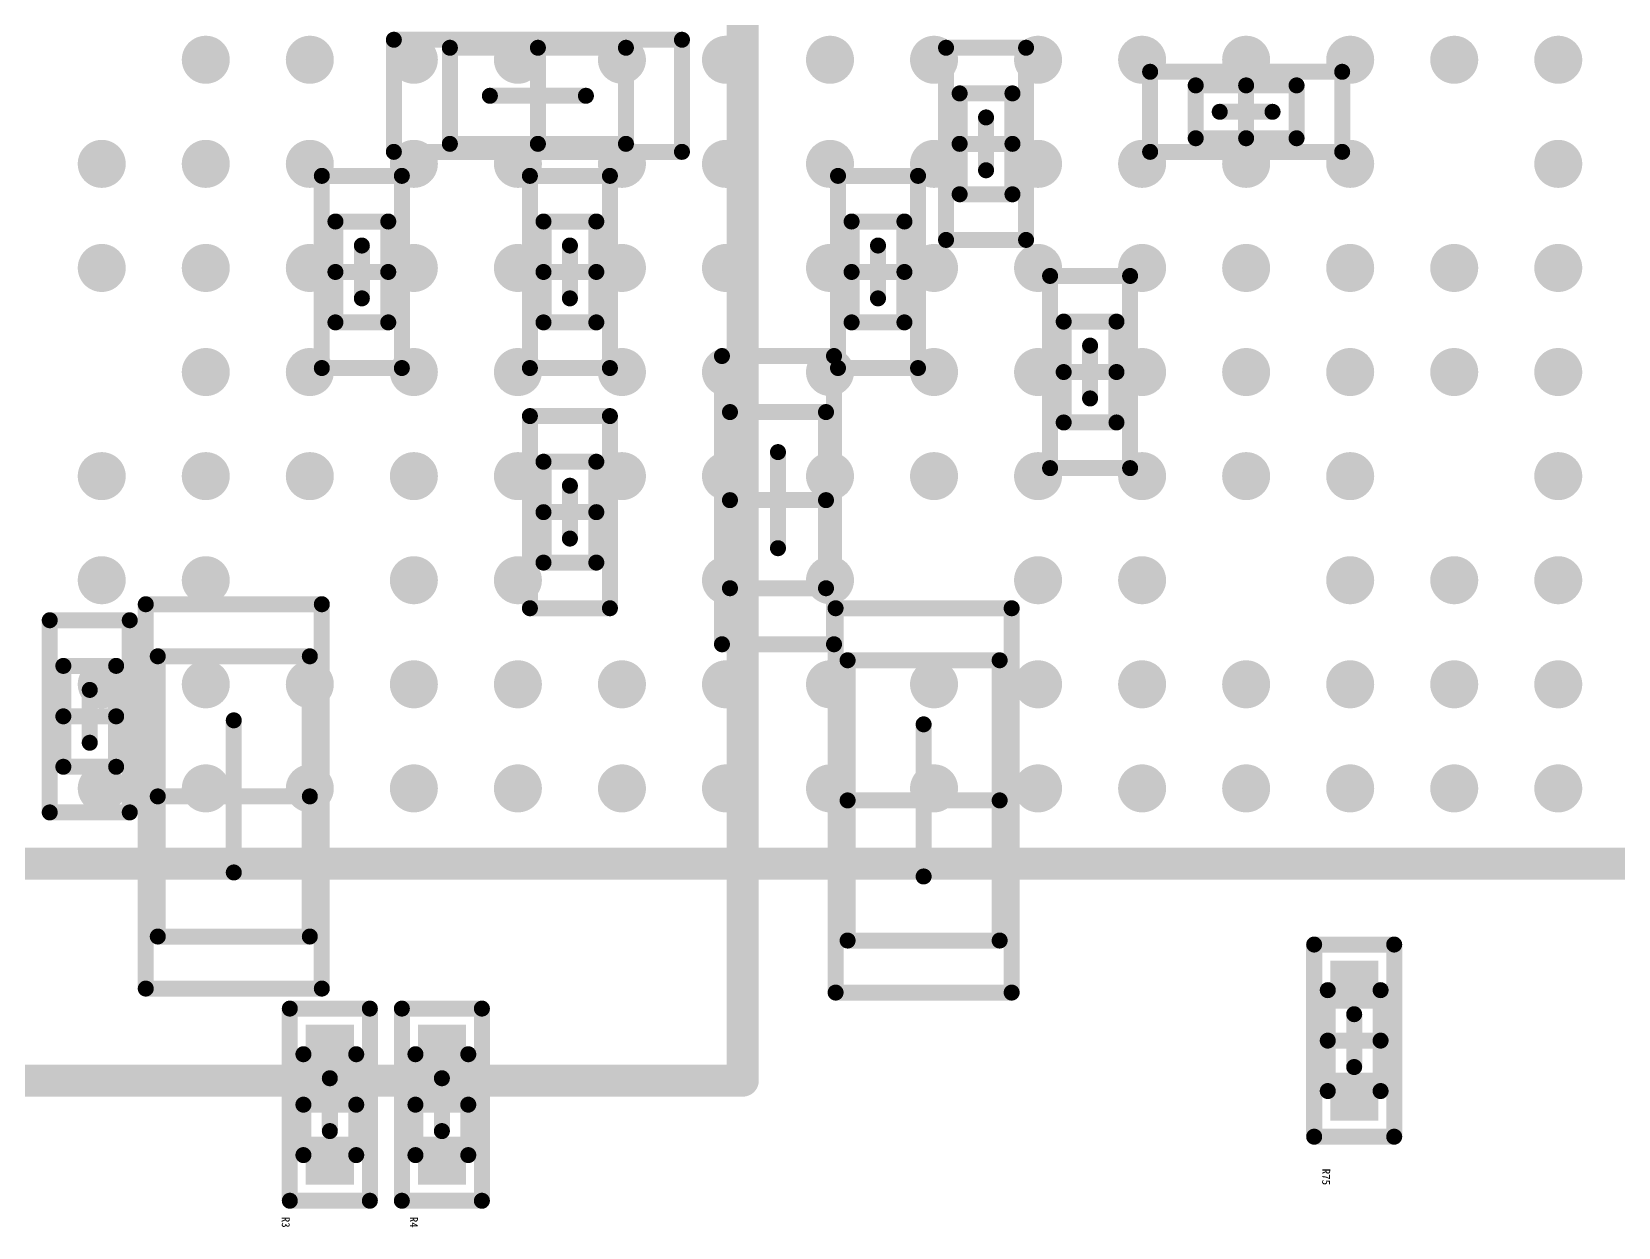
# Model space of a CAD drawing. Header units: millimetres. Extents: x 4 to 123, y 21 to 97.
# Drawn here: x 65.34 to 75.25, y 45.13 to 52.6 of the extents above; entities that cross this region are included whole.
import ezdxf

# ---------------------------------------------------------------- set-up
doc = ezdxf.new("R2010")
doc.units = ezdxf.units.MM
for name, color, linetype in [('Mechanical13', 56, 'Continuous'), ('Mechanical15', 56, 'Continuous'), ('TopLayer', 1, 'Continuous'), ('TopOverlay', 2, 'Continuous'), ('TopPaste', 8, 'Continuous')]:
    doc.layers.add(name, color=color, linetype=linetype)

msp = doc.modelspace()

# ---------------------------------------------------------------- linework, layer by layer
at = {"layer": 'Mechanical13', "const_width": 0.1}
for points in [[(67.95, 52.5), (69.05, 52.5)], [(67.95, 51.9), (67.95, 52.5)], [(69.05, 51.9), (69.05, 52.5)], [(71.135, 51.585), (71.135, 52.215)], [(71.135, 52.215), (71.465, 52.215)], [(71.465, 51.585), (71.465, 52.215)], [(72.61, 52.265), (73.24, 52.265)], [(72.61, 51.935), (72.61, 52.265)], [(73.24, 51.935), (73.24, 52.265)], [(67.95, 51.9), (69.05, 51.9)], [(72.61, 51.935), (73.24, 51.935)], [(71.135, 51.585), (71.465, 51.585)], [(67.235, 50.785), (67.235, 51.415)], [(67.235, 51.415), (67.565, 51.415)], [(67.565, 50.785), (67.565, 51.415)], [(68.535, 50.785), (68.535, 51.415)], [(68.535, 51.415), (68.865, 51.415)], [(68.865, 50.785), (68.865, 51.415)], [(70.46, 50.785), (70.46, 51.415)], [(70.46, 51.415), (70.79, 51.415)], [(70.79, 50.785), (70.79, 51.415)], [(67.235, 50.785), (67.565, 50.785)], [(68.535, 50.785), (68.865, 50.785)], [(70.46, 50.785), (70.79, 50.785)], [(71.785, 50.16), (71.785, 50.79)], [(71.785, 50.79), (72.115, 50.79)], [(72.115, 50.16), (72.115, 50.79)], [(69.7, 49.125), (69.7, 50.225)], [(69.7, 50.225), (70.3, 50.225)], [(70.3, 49.125), (70.3, 50.225)], [(71.785, 50.16), (72.115, 50.16)], [(68.535, 49.285), (68.535, 49.915)], [(68.535, 49.915), (68.865, 49.915)], [(68.865, 49.285), (68.865, 49.915)], [(68.535, 49.285), (68.865, 49.285)], [(69.7, 49.125), (70.3, 49.125)], [(65.535, 48.64), (65.865, 48.64)], [(65.535, 48.01), (65.535, 48.64)], [(65.865, 48.01), (65.865, 48.64)], [(66.125, 46.95), (66.125, 48.7)], [(66.125, 48.7), (67.075, 48.7)], [(67.075, 46.95), (67.075, 48.7)], [(70.435, 46.925), (70.435, 48.675)], [(70.435, 48.675), (71.385, 48.675)], [(71.385, 46.925), (71.385, 48.675)], [(65.535, 48.01), (65.865, 48.01)], [(66.125, 46.95), (67.075, 46.95)], [(70.435, 46.925), (71.385, 46.925)], [(73.435, 46.615), (73.765, 46.615)], [(73.435, 45.985), (73.435, 46.615)], [(73.765, 45.985), (73.765, 46.615)], [(67.035, 46.215), (67.365, 46.215)], [(67.035, 45.585), (67.035, 46.215)], [(67.365, 45.585), (67.365, 46.215)], [(67.735, 46.215), (68.065, 46.215)], [(67.735, 45.585), (67.735, 46.215)], [(68.065, 45.585), (68.065, 46.215)], [(73.435, 45.985), (73.765, 45.985)], [(67.035, 45.585), (67.365, 45.585)], [(67.735, 45.585), (68.065, 45.585)]]:
    msp.add_lwpolyline(points, dxfattribs=at)
at = {"layer": 'Mechanical13', "const_width": 0.05}
for points in [[(67.925, 52.5, 1), (67.975, 52.5, 1)], [(67.925, 52.5, 1), (67.975, 52.5, 1)], [(69.025, 52.5, 1), (69.075, 52.5, 1)], [(69.025, 52.5, 1), (69.075, 52.5, 1)], [(71.11, 52.215, 1), (71.16, 52.215, 1)], [(71.11, 52.215, 1), (71.16, 52.215, 1)], [(71.44, 52.215, 1), (71.49, 52.215, 1)], [(71.44, 52.215, 1), (71.49, 52.215, 1)], [(72.585, 52.265, 1), (72.635, 52.265, 1)], [(72.585, 52.265, 1), (72.635, 52.265, 1)], [(73.215, 52.265, 1), (73.265, 52.265, 1)], [(73.215, 52.265, 1), (73.265, 52.265, 1)], [(67.925, 51.9, 1), (67.975, 51.9, 1)], [(67.925, 51.9, 1), (67.975, 51.9, 1)], [(69.025, 51.9, 1), (69.075, 51.9, 1)], [(69.025, 51.9, 1), (69.075, 51.9, 1)], [(72.585, 51.935, 1), (72.635, 51.935, 1)], [(72.585, 51.935, 1), (72.635, 51.935, 1)], [(73.215, 51.935, 1), (73.265, 51.935, 1)], [(73.215, 51.935, 1), (73.265, 51.935, 1)], [(71.11, 51.585, 1), (71.16, 51.585, 1)], [(71.11, 51.585, 1), (71.16, 51.585, 1)], [(71.44, 51.585, 1), (71.49, 51.585, 1)], [(71.44, 51.585, 1), (71.49, 51.585, 1)], [(67.21, 51.415, 1), (67.26, 51.415, 1)], [(67.21, 51.415, 1), (67.26, 51.415, 1)], [(67.54, 51.415, 1), (67.59, 51.415, 1)], [(67.54, 51.415, 1), (67.59, 51.415, 1)], [(68.51, 51.415, 1), (68.56, 51.415, 1)], [(68.51, 51.415, 1), (68.56, 51.415, 1)], [(68.84, 51.415, 1), (68.89, 51.415, 1)], [(68.84, 51.415, 1), (68.89, 51.415, 1)], [(70.435, 51.415, 1), (70.485, 51.415, 1)], [(70.435, 51.415, 1), (70.485, 51.415, 1)], [(70.765, 51.415, 1), (70.815, 51.415, 1)], [(70.765, 51.415, 1), (70.815, 51.415, 1)], [(67.21, 50.785, 1), (67.26, 50.785, 1)], [(67.21, 50.785, 1), (67.26, 50.785, 1)], [(67.54, 50.785, 1), (67.59, 50.785, 1)], [(67.54, 50.785, 1), (67.59, 50.785, 1)], [(68.51, 50.785, 1), (68.56, 50.785, 1)], [(68.51, 50.785, 1), (68.56, 50.785, 1)], [(68.84, 50.785, 1), (68.89, 50.785, 1)], [(68.84, 50.785, 1), (68.89, 50.785, 1)], [(70.435, 50.785, 1), (70.485, 50.785, 1)], [(70.435, 50.785, 1), (70.485, 50.785, 1)], [(70.765, 50.785, 1), (70.815, 50.785, 1)], [(70.765, 50.785, 1), (70.815, 50.785, 1)], [(71.76, 50.79, 1), (71.81, 50.79, 1)], [(71.76, 50.79, 1), (71.81, 50.79, 1)], [(72.09, 50.79, 1), (72.14, 50.79, 1)], [(72.09, 50.79, 1), (72.14, 50.79, 1)], [(69.675, 50.225, 1), (69.725, 50.225, 1)], [(69.675, 50.225, 1), (69.725, 50.225, 1)], [(70.275, 50.225, 1), (70.325, 50.225, 1)], [(70.275, 50.225, 1), (70.325, 50.225, 1)], [(71.76, 50.16, 1), (71.81, 50.16, 1)], [(71.76, 50.16, 1), (71.81, 50.16, 1)], [(72.09, 50.16, 1), (72.14, 50.16, 1)], [(72.09, 50.16, 1), (72.14, 50.16, 1)], [(68.51, 49.915, 1), (68.56, 49.915, 1)], [(68.51, 49.915, 1), (68.56, 49.915, 1)], [(68.84, 49.915, 1), (68.89, 49.915, 1)], [(68.84, 49.915, 1), (68.89, 49.915, 1)], [(68.51, 49.285, 1), (68.56, 49.285, 1)], [(68.51, 49.285, 1), (68.56, 49.285, 1)], [(68.84, 49.285, 1), (68.89, 49.285, 1)], [(68.84, 49.285, 1), (68.89, 49.285, 1)], [(69.675, 49.125, 1), (69.725, 49.125, 1)], [(69.675, 49.125, 1), (69.725, 49.125, 1)], [(70.275, 49.125, 1), (70.325, 49.125, 1)], [(70.275, 49.125, 1), (70.325, 49.125, 1)], [(65.51, 48.64, 1), (65.56, 48.64, 1)], [(65.51, 48.64, 1), (65.56, 48.64, 1)], [(65.84, 48.64, 1), (65.89, 48.64, 1)], [(65.84, 48.64, 1), (65.89, 48.64, 1)], [(66.1, 48.7, 1), (66.15, 48.7, 1)], [(66.1, 48.7, 1), (66.15, 48.7, 1)], [(67.05, 48.7, 1), (67.1, 48.7, 1)], [(67.05, 48.7, 1), (67.1, 48.7, 1)], [(70.41, 48.675, 1), (70.46, 48.675, 1)], [(70.41, 48.675, 1), (70.46, 48.675, 1)], [(71.36, 48.675, 1), (71.41, 48.675, 1)], [(71.36, 48.675, 1), (71.41, 48.675, 1)], [(65.51, 48.01, 1), (65.56, 48.01, 1)], [(65.51, 48.01, 1), (65.56, 48.01, 1)], [(65.84, 48.01, 1), (65.89, 48.01, 1)], [(65.84, 48.01, 1), (65.89, 48.01, 1)], [(66.1, 46.95, 1), (66.15, 46.95, 1)], [(66.1, 46.95, 1), (66.15, 46.95, 1)], [(67.05, 46.95, 1), (67.1, 46.95, 1)], [(67.05, 46.95, 1), (67.1, 46.95, 1)], [(70.41, 46.925, 1), (70.46, 46.925, 1)], [(70.41, 46.925, 1), (70.46, 46.925, 1)], [(71.36, 46.925, 1), (71.41, 46.925, 1)], [(71.36, 46.925, 1), (71.41, 46.925, 1)], [(73.41, 46.615, 1), (73.46, 46.615, 1)], [(73.41, 46.615, 1), (73.46, 46.615, 1)], [(73.74, 46.615, 1), (73.79, 46.615, 1)], [(73.74, 46.615, 1), (73.79, 46.615, 1)], [(67.01, 46.215, 1), (67.06, 46.215, 1)], [(67.01, 46.215, 1), (67.06, 46.215, 1)], [(67.34, 46.215, 1), (67.39, 46.215, 1)], [(67.34, 46.215, 1), (67.39, 46.215, 1)], [(67.71, 46.215, 1), (67.76, 46.215, 1)], [(67.71, 46.215, 1), (67.76, 46.215, 1)], [(68.04, 46.215, 1), (68.09, 46.215, 1)], [(68.04, 46.215, 1), (68.09, 46.215, 1)], [(73.41, 45.985, 1), (73.46, 45.985, 1)], [(73.41, 45.985, 1), (73.46, 45.985, 1)], [(73.74, 45.985, 1), (73.79, 45.985, 1)], [(73.74, 45.985, 1), (73.79, 45.985, 1)], [(67.01, 45.585, 1), (67.06, 45.585, 1)], [(67.01, 45.585, 1), (67.06, 45.585, 1)], [(67.34, 45.585, 1), (67.39, 45.585, 1)], [(67.34, 45.585, 1), (67.39, 45.585, 1)], [(67.71, 45.585, 1), (67.76, 45.585, 1)], [(67.71, 45.585, 1), (67.76, 45.585, 1)], [(68.04, 45.585, 1), (68.09, 45.585, 1)], [(68.04, 45.585, 1), (68.09, 45.585, 1)]]:
    msp.add_lwpolyline(points, format="xyb", close=True, dxfattribs=at)
at = {"layer": 'Mechanical15'}
for points, const_width in [([(69.78, 46.05), (69.78, 56.15)], 0.2), ([(67.6, 52.55), (69.4, 52.55)], 0.1), ([(67.6, 51.85), (67.6, 52.55)], 0.1), ([(68.5, 51.9), (68.5, 52.5)], 0.1), ([(69.4, 51.85), (69.4, 52.55)], 0.1), ([(71.05, 51.3), (71.05, 52.5)], 0.1), ([(71.05, 52.5), (71.55, 52.5)], 0.1), ([(71.55, 51.3), (71.55, 52.5)], 0.1), ([(72.325, 52.35), (73.525, 52.35)], 0.1), ([(72.325, 51.85), (72.325, 52.35)], 0.1), ([(73.525, 51.85), (73.525, 52.35)], 0.1), ([(68.2, 52.2), (68.8, 52.2)], 0.1), ([(72.925, 51.935), (72.925, 52.265)], 0.1), ([(72.76, 52.1), (73.09, 52.1)], 0.1), ([(71.3, 51.735), (71.3, 52.065)], 0.1), ([(71.135, 51.9), (71.465, 51.9)], 0.1), ([(67.6, 51.85), (69.4, 51.85)], 0.1), ([(72.325, 51.85), (73.525, 51.85)], 0.1), ([(67.15, 50.5), (67.15, 51.7)], 0.1), ([(67.15, 51.7), (67.65, 51.7)], 0.1), ([(67.65, 50.5), (67.65, 51.7)], 0.1), ([(68.45, 50.5), (68.45, 51.7)], 0.1), ([(68.45, 51.7), (68.95, 51.7)], 0.1), ([(68.95, 50.5), (68.95, 51.7)], 0.1), ([(70.375, 50.5), (70.375, 51.7)], 0.1), ([(70.375, 51.7), (70.875, 51.7)], 0.1), ([(70.875, 50.5), (70.875, 51.7)], 0.1), ([(71.05, 51.3), (71.55, 51.3)], 0.1), ([(67.4, 50.935), (67.4, 51.265)], 0.1), ([(68.7, 50.935), (68.7, 51.265)], 0.1), ([(70.625, 50.935), (70.625, 51.265)], 0.1), ([(67.235, 51.1), (67.565, 51.1)], 0.1), ([(68.535, 51.1), (68.865, 51.1)], 0.1), ([(70.46, 51.1), (70.79, 51.1)], 0.1), ([(71.7, 49.875), (71.7, 51.075)], 0.1), ([(71.7, 51.075), (72.2, 51.075)], 0.1), ([(72.2, 49.875), (72.2, 51.075)], 0.1), ([(71.95, 50.31), (71.95, 50.64)], 0.1), ([(69.65, 48.775), (69.65, 50.575)], 0.1), ([(69.65, 50.575), (70.35, 50.575)], 0.1), ([(70.35, 48.775), (70.35, 50.575)], 0.1), ([(67.15, 50.5), (67.65, 50.5)], 0.1), ([(68.45, 50.5), (68.95, 50.5)], 0.1), ([(70.375, 50.5), (70.875, 50.5)], 0.1), ([(71.785, 50.475), (72.115, 50.475)], 0.1), ([(68.45, 49), (68.45, 50.2)], 0.1), ([(68.45, 50.2), (68.95, 50.2)], 0.1), ([(68.95, 49), (68.95, 50.2)], 0.1), ([(70, 49.375), (70, 49.975)], 0.1), ([(71.7, 49.875), (72.2, 49.875)], 0.1), ([(68.7, 49.435), (68.7, 49.765)], 0.1), ([(69.7, 49.675), (70.3, 49.675)], 0.1), ([(68.535, 49.6), (68.865, 49.6)], 0.1), ([(66.05, 46.625), (66.05, 49.025)], 0.1), ([(66.05, 49.025), (67.15, 49.025)], 0.1), ([(67.15, 46.625), (67.15, 49.025)], 0.1), ([(65.45, 48.925), (65.95, 48.925)], 0.1), ([(65.45, 47.725), (65.45, 48.925)], 0.1), ([(65.95, 47.725), (65.95, 48.925)], 0.1), ([(68.45, 49), (68.95, 49)], 0.1), ([(70.36, 46.6), (70.36, 49)], 0.1), ([(70.36, 49), (71.46, 49)], 0.1), ([(71.46, 46.6), (71.46, 49)], 0.1), ([(69.65, 48.775), (70.35, 48.775)], 0.1), ([(65.7, 48.16), (65.7, 48.49)], 0.1), ([(65.535, 48.325), (65.865, 48.325)], 0.1), ([(66.6, 47.35), (66.6, 48.3)], 0.1), ([(70.91, 47.325), (70.91, 48.275)], 0.1), ([(66.125, 47.825), (67.075, 47.825)], 0.1), ([(70.435, 47.8), (71.385, 47.8)], 0.1), ([(65.45, 47.725), (65.95, 47.725)], 0.1), ([(73.35, 46.9), (73.85, 46.9)], 0.1), ([(73.35, 45.7), (73.35, 46.9)], 0.1), ([(73.85, 45.7), (73.85, 46.9)], 0.1), ([(66.05, 46.625), (67.15, 46.625)], 0.1), ([(70.36, 46.6), (71.46, 46.6)], 0.1), ([(66.95, 46.5), (67.45, 46.5)], 0.1), ([(66.95, 45.3), (66.95, 46.5)], 0.1), ([(67.45, 45.3), (67.45, 46.5)], 0.1), ([(67.65, 46.5), (68.15, 46.5)], 0.1), ([(67.65, 45.3), (67.65, 46.5)], 0.1), ([(68.15, 45.3), (68.15, 46.5)], 0.1), ([(73.6, 46.135), (73.6, 46.465)], 0.1), ([(73.435, 46.3), (73.765, 46.3)], 0.1), ([(54.78, 46.05), (69.78, 46.05)], 0.2), ([(67.2, 45.735), (67.2, 46.065)], 0.1), ([(67.9, 45.735), (67.9, 46.065)], 0.1), ([(67.035, 45.9), (67.365, 45.9)], 0.1), ([(67.735, 45.9), (68.065, 45.9)], 0.1), ([(73.35, 45.7), (73.85, 45.7)], 0.1), ([(66.95, 45.3), (67.45, 45.3)], 0.1), ([(67.65, 45.3), (68.15, 45.3)], 0.1)]:
    msp.add_lwpolyline(points, dxfattribs=dict(at, const_width=const_width))
for points, const_width in [([(67.575, 52.55, 1), (67.625, 52.55, 1)], 0.05), ([(67.575, 52.55, 1), (67.625, 52.55, 1)], 0.05), ([(68.475, 52.5, 1), (68.525, 52.5, 1)], 0.05), ([(69.375, 52.55, 1), (69.425, 52.55, 1)], 0.05), ([(69.375, 52.55, 1), (69.425, 52.55, 1)], 0.05), ([(71.025, 52.5, 1), (71.075, 52.5, 1)], 0.05), ([(71.025, 52.5, 1), (71.075, 52.5, 1)], 0.05), ([(71.525, 52.5, 1), (71.575, 52.5, 1)], 0.05), ([(71.525, 52.5, 1), (71.575, 52.5, 1)], 0.05), ([(72.3, 52.35, 1), (72.35, 52.35, 1)], 0.05), ([(72.3, 52.35, 1), (72.35, 52.35, 1)], 0.05), ([(73.5, 52.35, 1), (73.55, 52.35, 1)], 0.05), ([(73.5, 52.35, 1), (73.55, 52.35, 1)], 0.05), ([(68.175, 52.2, 1), (68.225, 52.2, 1)], 0.05), ([(68.775, 52.2, 1), (68.825, 52.2, 1)], 0.05), ([(72.9, 52.265, 1), (72.95, 52.265, 1)], 0.05), ([(72.735, 52.1, 1), (72.785, 52.1, 1)], 0.05), ([(73.065, 52.1, 1), (73.115, 52.1, 1)], 0.05), ([(71.275, 52.065, 1), (71.325, 52.065, 1)], 0.05), ([(68.475, 51.9, 1), (68.525, 51.9, 1)], 0.05), ([(71.11, 51.9, 1), (71.16, 51.9, 1)], 0.05), ([(71.44, 51.9, 1), (71.49, 51.9, 1)], 0.05), ([(72.9, 51.935, 1), (72.95, 51.935, 1)], 0.05), ([(67.575, 51.85, 1), (67.625, 51.85, 1)], 0.05), ([(67.575, 51.85, 1), (67.625, 51.85, 1)], 0.05), ([(69.375, 51.85, 1), (69.425, 51.85, 1)], 0.05), ([(69.375, 51.85, 1), (69.425, 51.85, 1)], 0.05), ([(72.3, 51.85, 1), (72.35, 51.85, 1)], 0.05), ([(72.3, 51.85, 1), (72.35, 51.85, 1)], 0.05), ([(73.5, 51.85, 1), (73.55, 51.85, 1)], 0.05), ([(73.5, 51.85, 1), (73.55, 51.85, 1)], 0.05), ([(67.125, 51.7, 1), (67.175, 51.7, 1)], 0.05), ([(67.125, 51.7, 1), (67.175, 51.7, 1)], 0.05), ([(67.625, 51.7, 1), (67.675, 51.7, 1)], 0.05), ([(67.625, 51.7, 1), (67.675, 51.7, 1)], 0.05), ([(68.425, 51.7, 1), (68.475, 51.7, 1)], 0.05), ([(68.425, 51.7, 1), (68.475, 51.7, 1)], 0.05), ([(68.925, 51.7, 1), (68.975, 51.7, 1)], 0.05), ([(68.925, 51.7, 1), (68.975, 51.7, 1)], 0.05), ([(70.35, 51.7, 1), (70.4, 51.7, 1)], 0.05), ([(70.35, 51.7, 1), (70.4, 51.7, 1)], 0.05), ([(70.85, 51.7, 1), (70.9, 51.7, 1)], 0.05), ([(70.85, 51.7, 1), (70.9, 51.7, 1)], 0.05), ([(71.275, 51.735, 1), (71.325, 51.735, 1)], 0.05), ([(71.025, 51.3, 1), (71.075, 51.3, 1)], 0.05), ([(71.025, 51.3, 1), (71.075, 51.3, 1)], 0.05), ([(71.525, 51.3, 1), (71.575, 51.3, 1)], 0.05), ([(71.525, 51.3, 1), (71.575, 51.3, 1)], 0.05), ([(67.375, 51.265, 1), (67.425, 51.265, 1)], 0.05), ([(68.675, 51.265, 1), (68.725, 51.265, 1)], 0.05), ([(70.6, 51.265, 1), (70.65, 51.265, 1)], 0.05), ([(67.21, 51.1, 1), (67.26, 51.1, 1)], 0.05), ([(67.54, 51.1, 1), (67.59, 51.1, 1)], 0.05), ([(68.51, 51.1, 1), (68.56, 51.1, 1)], 0.05), ([(68.84, 51.1, 1), (68.89, 51.1, 1)], 0.05), ([(70.435, 51.1, 1), (70.485, 51.1, 1)], 0.05), ([(70.765, 51.1, 1), (70.815, 51.1, 1)], 0.05), ([(71.675, 51.075, 1), (71.725, 51.075, 1)], 0.05), ([(71.675, 51.075, 1), (71.725, 51.075, 1)], 0.05), ([(72.175, 51.075, 1), (72.225, 51.075, 1)], 0.05), ([(72.175, 51.075, 1), (72.225, 51.075, 1)], 0.05), ([(67.375, 50.935, 1), (67.425, 50.935, 1)], 0.05), ([(68.675, 50.935, 1), (68.725, 50.935, 1)], 0.05), ([(70.6, 50.935, 1), (70.65, 50.935, 1)], 0.05), ([(71.925, 50.64, 1), (71.975, 50.64, 1)], 0.05), ([(69.625, 50.575, 1), (69.675, 50.575, 1)], 0.05), ([(69.625, 50.575, 1), (69.675, 50.575, 1)], 0.05), ([(70.325, 50.575, 1), (70.375, 50.575, 1)], 0.05), ([(70.325, 50.575, 1), (70.375, 50.575, 1)], 0.05), ([(67.125, 50.5, 1), (67.175, 50.5, 1)], 0.05), ([(67.125, 50.5, 1), (67.175, 50.5, 1)], 0.05), ([(67.625, 50.5, 1), (67.675, 50.5, 1)], 0.05), ([(67.625, 50.5, 1), (67.675, 50.5, 1)], 0.05), ([(68.425, 50.5, 1), (68.475, 50.5, 1)], 0.05), ([(68.425, 50.5, 1), (68.475, 50.5, 1)], 0.05), ([(68.925, 50.5, 1), (68.975, 50.5, 1)], 0.05), ([(68.925, 50.5, 1), (68.975, 50.5, 1)], 0.05), ([(70.35, 50.5, 1), (70.4, 50.5, 1)], 0.05), ([(70.35, 50.5, 1), (70.4, 50.5, 1)], 0.05), ([(70.85, 50.5, 1), (70.9, 50.5, 1)], 0.05), ([(70.85, 50.5, 1), (70.9, 50.5, 1)], 0.05), ([(71.76, 50.475, 1), (71.81, 50.475, 1)], 0.05), ([(72.09, 50.475, 1), (72.14, 50.475, 1)], 0.05), ([(71.925, 50.31, 1), (71.975, 50.31, 1)], 0.05), ([(68.425, 50.2, 1), (68.475, 50.2, 1)], 0.05), ([(68.425, 50.2, 1), (68.475, 50.2, 1)], 0.05), ([(68.925, 50.2, 1), (68.975, 50.2, 1)], 0.05), ([(68.925, 50.2, 1), (68.975, 50.2, 1)], 0.05), ([(69.975, 49.975, 1), (70.025, 49.975, 1)], 0.05), ([(71.675, 49.875, 1), (71.725, 49.875, 1)], 0.05), ([(71.675, 49.875, 1), (71.725, 49.875, 1)], 0.05), ([(72.175, 49.875, 1), (72.225, 49.875, 1)], 0.05), ([(72.175, 49.875, 1), (72.225, 49.875, 1)], 0.05), ([(68.675, 49.765, 1), (68.725, 49.765, 1)], 0.05), ([(69.675, 49.675, 1), (69.725, 49.675, 1)], 0.05), ([(70.275, 49.675, 1), (70.325, 49.675, 1)], 0.05), ([(68.51, 49.6, 1), (68.56, 49.6, 1)], 0.05), ([(68.84, 49.6, 1), (68.89, 49.6, 1)], 0.05), ([(68.675, 49.435, 1), (68.725, 49.435, 1)], 0.05), ([(69.975, 49.375, 1), (70.025, 49.375, 1)], 0.05), ([(66.025, 49.025, 1), (66.075, 49.025, 1)], 0.05), ([(66.025, 49.025, 1), (66.075, 49.025, 1)], 0.05), ([(67.125, 49.025, 1), (67.175, 49.025, 1)], 0.05), ([(67.125, 49.025, 1), (67.175, 49.025, 1)], 0.05), ([(65.425, 48.925, 1), (65.475, 48.925, 1)], 0.05), ([(65.425, 48.925, 1), (65.475, 48.925, 1)], 0.05), ([(65.925, 48.925, 1), (65.975, 48.925, 1)], 0.05), ([(65.925, 48.925, 1), (65.975, 48.925, 1)], 0.05), ([(68.425, 49, 1), (68.475, 49, 1)], 0.05), ([(68.425, 49, 1), (68.475, 49, 1)], 0.05), ([(68.925, 49, 1), (68.975, 49, 1)], 0.05), ([(68.925, 49, 1), (68.975, 49, 1)], 0.05), ([(70.335, 49, 1), (70.385, 49, 1)], 0.05), ([(70.335, 49, 1), (70.385, 49, 1)], 0.05), ([(71.435, 49, 1), (71.485, 49, 1)], 0.05), ([(71.435, 49, 1), (71.485, 49, 1)], 0.05), ([(69.625, 48.775, 1), (69.675, 48.775, 1)], 0.05), ([(69.625, 48.775, 1), (69.675, 48.775, 1)], 0.05), ([(70.325, 48.775, 1), (70.375, 48.775, 1)], 0.05), ([(70.325, 48.775, 1), (70.375, 48.775, 1)], 0.05), ([(65.675, 48.49, 1), (65.725, 48.49, 1)], 0.05), ([(65.51, 48.325, 1), (65.56, 48.325, 1)], 0.05), ([(65.84, 48.325, 1), (65.89, 48.325, 1)], 0.05), ([(66.575, 48.3, 1), (66.625, 48.3, 1)], 0.05), ([(70.885, 48.275, 1), (70.935, 48.275, 1)], 0.05), ([(65.675, 48.16, 1), (65.725, 48.16, 1)], 0.05), ([(66.1, 47.825, 1), (66.15, 47.825, 1)], 0.05), ([(67.05, 47.825, 1), (67.1, 47.825, 1)], 0.05), ([(70.41, 47.8, 1), (70.46, 47.8, 1)], 0.05), ([(71.36, 47.8, 1), (71.41, 47.8, 1)], 0.05), ([(65.425, 47.725, 1), (65.475, 47.725, 1)], 0.05), ([(65.425, 47.725, 1), (65.475, 47.725, 1)], 0.05), ([(65.925, 47.725, 1), (65.975, 47.725, 1)], 0.05), ([(65.925, 47.725, 1), (65.975, 47.725, 1)], 0.05), ([(66.575, 47.35, 1), (66.625, 47.35, 1)], 0.05), ([(70.885, 47.325, 1), (70.935, 47.325, 1)], 0.05), ([(73.325, 46.9, 1), (73.375, 46.9, 1)], 0.05), ([(73.325, 46.9, 1), (73.375, 46.9, 1)], 0.05), ([(73.825, 46.9, 1), (73.875, 46.9, 1)], 0.05), ([(73.825, 46.9, 1), (73.875, 46.9, 1)], 0.05), ([(66.025, 46.625, 1), (66.075, 46.625, 1)], 0.05), ([(66.025, 46.625, 1), (66.075, 46.625, 1)], 0.05), ([(67.125, 46.625, 1), (67.175, 46.625, 1)], 0.05), ([(67.125, 46.625, 1), (67.175, 46.625, 1)], 0.05), ([(70.335, 46.6, 1), (70.385, 46.6, 1)], 0.05), ([(70.335, 46.6, 1), (70.385, 46.6, 1)], 0.05), ([(71.435, 46.6, 1), (71.485, 46.6, 1)], 0.05), ([(71.435, 46.6, 1), (71.485, 46.6, 1)], 0.05), ([(66.925, 46.5, 1), (66.975, 46.5, 1)], 0.05), ([(66.925, 46.5, 1), (66.975, 46.5, 1)], 0.05), ([(67.425, 46.5, 1), (67.475, 46.5, 1)], 0.05), ([(67.425, 46.5, 1), (67.475, 46.5, 1)], 0.05), ([(67.625, 46.5, 1), (67.675, 46.5, 1)], 0.05), ([(67.625, 46.5, 1), (67.675, 46.5, 1)], 0.05), ([(68.125, 46.5, 1), (68.175, 46.5, 1)], 0.05), ([(68.125, 46.5, 1), (68.175, 46.5, 1)], 0.05), ([(73.575, 46.465, 1), (73.625, 46.465, 1)], 0.05), ([(73.41, 46.3, 1), (73.46, 46.3, 1)], 0.05), ([(73.74, 46.3, 1), (73.79, 46.3, 1)], 0.05), ([(67.175, 46.065, 1), (67.225, 46.065, 1)], 0.05), ([(67.875, 46.065, 1), (67.925, 46.065, 1)], 0.05), ([(69.73, 46.05, 1), (69.83, 46.05, 1)], 0.1), ([(69.73, 46.05, 1), (69.83, 46.05, 1)], 0.1), ([(73.575, 46.135, 1), (73.625, 46.135, 1)], 0.05), ([(67.01, 45.9, 1), (67.06, 45.9, 1)], 0.05), ([(67.34, 45.9, 1), (67.39, 45.9, 1)], 0.05), ([(67.71, 45.9, 1), (67.76, 45.9, 1)], 0.05), ([(68.04, 45.9, 1), (68.09, 45.9, 1)], 0.05), ([(67.175, 45.735, 1), (67.225, 45.735, 1)], 0.05), ([(67.875, 45.735, 1), (67.925, 45.735, 1)], 0.05), ([(73.325, 45.7, 1), (73.375, 45.7, 1)], 0.05), ([(73.325, 45.7, 1), (73.375, 45.7, 1)], 0.05), ([(73.825, 45.7, 1), (73.875, 45.7, 1)], 0.05), ([(73.825, 45.7, 1), (73.875, 45.7, 1)], 0.05), ([(66.925, 45.3, 1), (66.975, 45.3, 1)], 0.05), ([(66.925, 45.3, 1), (66.975, 45.3, 1)], 0.05), ([(67.425, 45.3, 1), (67.475, 45.3, 1)], 0.05), ([(67.425, 45.3, 1), (67.475, 45.3, 1)], 0.05), ([(67.625, 45.3, 1), (67.675, 45.3, 1)], 0.05), ([(67.625, 45.3, 1), (67.675, 45.3, 1)], 0.05), ([(68.125, 45.3, 1), (68.175, 45.3, 1)], 0.05), ([(68.125, 45.3, 1), (68.175, 45.3, 1)], 0.05)]:
    msp.add_lwpolyline(points, format="xyb", close=True, dxfattribs=dict(at, const_width=const_width))
at = {"layer": 'TopLayer', "const_width": 0.15}
for points in [[(66.35, 52.425, 1), (66.5, 52.425, 1)], [(67, 52.425, 1), (67.15, 52.425, 1)], [(67.65, 52.425, 1), (67.8, 52.425, 1)], [(68.3, 52.425, 1), (68.45, 52.425, 1)], [(68.95, 52.425, 1), (69.1, 52.425, 1)], [(69.6, 52.425, 1), (69.75, 52.425, 1)], [(70.25, 52.425, 1), (70.4, 52.425, 1)], [(70.9, 52.425, 1), (71.05, 52.425, 1)], [(71.55, 52.425, 1), (71.7, 52.425, 1)], [(72.2, 52.425, 1), (72.35, 52.425, 1)], [(72.85, 52.425, 1), (73, 52.425, 1)], [(73.5, 52.425, 1), (73.65, 52.425, 1)], [(74.15, 52.425, 1), (74.3, 52.425, 1)], [(74.8, 52.425, 1), (74.95, 52.425, 1)], [(65.7, 51.775, 1), (65.85, 51.775, 1)], [(66.35, 51.775, 1), (66.5, 51.775, 1)], [(67, 51.775, 1), (67.15, 51.775, 1)], [(67.65, 51.775, 1), (67.8, 51.775, 1)], [(68.3, 51.775, 1), (68.45, 51.775, 1)], [(68.95, 51.775, 1), (69.1, 51.775, 1)], [(69.6, 51.775, 1), (69.75, 51.775, 1)], [(70.25, 51.775, 1), (70.4, 51.775, 1)], [(70.9, 51.775, 1), (71.05, 51.775, 1)], [(71.55, 51.775, 1), (71.7, 51.775, 1)], [(72.2, 51.775, 1), (72.35, 51.775, 1)], [(72.85, 51.775, 1), (73, 51.775, 1)], [(73.5, 51.775, 1), (73.65, 51.775, 1)], [(74.8, 51.775, 1), (74.95, 51.775, 1)], [(65.7, 51.125, 1), (65.85, 51.125, 1)], [(66.35, 51.125, 1), (66.5, 51.125, 1)], [(67, 51.125, 1), (67.15, 51.125, 1)], [(67.65, 51.125, 1), (67.8, 51.125, 1)], [(68.3, 51.125, 1), (68.45, 51.125, 1)], [(68.95, 51.125, 1), (69.1, 51.125, 1)], [(69.6, 51.125, 1), (69.75, 51.125, 1)], [(70.25, 51.125, 1), (70.4, 51.125, 1)], [(70.9, 51.125, 1), (71.05, 51.125, 1)], [(71.55, 51.125, 1), (71.7, 51.125, 1)], [(72.2, 51.125, 1), (72.35, 51.125, 1)], [(72.85, 51.125, 1), (73, 51.125, 1)], [(73.5, 51.125, 1), (73.65, 51.125, 1)], [(74.15, 51.125, 1), (74.3, 51.125, 1)], [(74.8, 51.125, 1), (74.95, 51.125, 1)], [(66.35, 50.475, 1), (66.5, 50.475, 1)], [(67, 50.475, 1), (67.15, 50.475, 1)], [(67.65, 50.475, 1), (67.8, 50.475, 1)], [(68.3, 50.475, 1), (68.45, 50.475, 1)], [(68.95, 50.475, 1), (69.1, 50.475, 1)], [(69.6, 50.475, 1), (69.75, 50.475, 1)], [(70.25, 50.475, 1), (70.4, 50.475, 1)], [(70.9, 50.475, 1), (71.05, 50.475, 1)], [(71.55, 50.475, 1), (71.7, 50.475, 1)], [(72.2, 50.475, 1), (72.35, 50.475, 1)], [(72.85, 50.475, 1), (73, 50.475, 1)], [(73.5, 50.475, 1), (73.65, 50.475, 1)], [(74.15, 50.475, 1), (74.3, 50.475, 1)], [(74.8, 50.475, 1), (74.95, 50.475, 1)], [(65.7, 49.825, 1), (65.85, 49.825, 1)], [(66.35, 49.825, 1), (66.5, 49.825, 1)], [(67, 49.825, 1), (67.15, 49.825, 1)], [(67.65, 49.825, 1), (67.8, 49.825, 1)], [(68.3, 49.825, 1), (68.45, 49.825, 1)], [(68.95, 49.825, 1), (69.1, 49.825, 1)], [(69.6, 49.825, 1), (69.75, 49.825, 1)], [(70.25, 49.825, 1), (70.4, 49.825, 1)], [(70.9, 49.825, 1), (71.05, 49.825, 1)], [(71.55, 49.825, 1), (71.7, 49.825, 1)], [(72.2, 49.825, 1), (72.35, 49.825, 1)], [(72.85, 49.825, 1), (73, 49.825, 1)], [(73.5, 49.825, 1), (73.65, 49.825, 1)], [(74.8, 49.825, 1), (74.95, 49.825, 1)], [(65.7, 49.175, 1), (65.85, 49.175, 1)], [(66.35, 49.175, 1), (66.5, 49.175, 1)], [(67.65, 49.175, 1), (67.8, 49.175, 1)], [(68.3, 49.175, 1), (68.45, 49.175, 1)], [(69.6, 49.175, 1), (69.75, 49.175, 1)], [(70.25, 49.175, 1), (70.4, 49.175, 1)], [(71.55, 49.175, 1), (71.7, 49.175, 1)], [(72.2, 49.175, 1), (72.35, 49.175, 1)], [(73.5, 49.175, 1), (73.65, 49.175, 1)], [(74.15, 49.175, 1), (74.3, 49.175, 1)], [(74.8, 49.175, 1), (74.95, 49.175, 1)], [(65.7, 48.525, 1), (65.85, 48.525, 1)], [(66.35, 48.525, 1), (66.5, 48.525, 1)], [(67, 48.525, 1), (67.15, 48.525, 1)], [(67.65, 48.525, 1), (67.8, 48.525, 1)], [(68.3, 48.525, 1), (68.45, 48.525, 1)], [(68.95, 48.525, 1), (69.1, 48.525, 1)], [(69.6, 48.525, 1), (69.75, 48.525, 1)], [(70.25, 48.525, 1), (70.4, 48.525, 1)], [(70.9, 48.525, 1), (71.05, 48.525, 1)], [(71.55, 48.525, 1), (71.7, 48.525, 1)], [(72.2, 48.525, 1), (72.35, 48.525, 1)], [(72.85, 48.525, 1), (73, 48.525, 1)], [(73.5, 48.525, 1), (73.65, 48.525, 1)], [(74.15, 48.525, 1), (74.3, 48.525, 1)], [(74.8, 48.525, 1), (74.95, 48.525, 1)], [(65.7, 47.875, 1), (65.85, 47.875, 1)], [(66.35, 47.875, 1), (66.5, 47.875, 1)], [(67, 47.875, 1), (67.15, 47.875, 1)], [(67.65, 47.875, 1), (67.8, 47.875, 1)], [(68.3, 47.875, 1), (68.45, 47.875, 1)], [(68.95, 47.875, 1), (69.1, 47.875, 1)], [(69.6, 47.875, 1), (69.75, 47.875, 1)], [(70.25, 47.875, 1), (70.4, 47.875, 1)], [(70.9, 47.875, 1), (71.05, 47.875, 1)], [(71.55, 47.875, 1), (71.7, 47.875, 1)], [(72.2, 47.875, 1), (72.35, 47.875, 1)], [(72.85, 47.875, 1), (73, 47.875, 1)], [(73.5, 47.875, 1), (73.65, 47.875, 1)], [(74.15, 47.875, 1), (74.3, 47.875, 1)], [(74.8, 47.875, 1), (74.95, 47.875, 1)]]:
    msp.add_lwpolyline(points, format="xyb", close=True, dxfattribs=at)
at = {"layer": 'TopLayer'}
for points in [[(73.45, 46.5), (73.75, 46.5), (73.45, 46.8), (73.75, 46.8)], [(67.05, 46.1), (67.35, 46.1), (67.05, 46.4), (67.35, 46.4)], [(67.75, 46.1), (68.05, 46.1), (67.75, 46.4), (68.05, 46.4)], [(73.45, 45.8), (73.75, 45.8), (73.45, 46.1), (73.75, 46.1)], [(67.05, 45.4), (67.35, 45.4), (67.05, 45.7), (67.35, 45.7)], [(67.75, 45.4), (68.05, 45.4), (67.75, 45.7), (68.05, 45.7)]]:
    msp.add_solid(points, dxfattribs=at)
at = {"layer": 'TopOverlay', "const_width": 0.2}
msp.add_lwpolyline([(64.3616, 47.4052), (76.0052, 47.4052)], dxfattribs=at)
at = {"layer": 'TopPaste', "const_width": 0.15}
for points in [[(66.35, 52.425, 1), (66.5, 52.425, 1)], [(67, 52.425, 1), (67.15, 52.425, 1)], [(67.65, 52.425, 1), (67.8, 52.425, 1)], [(68.3, 52.425, 1), (68.45, 52.425, 1)], [(68.95, 52.425, 1), (69.1, 52.425, 1)], [(69.6, 52.425, 1), (69.75, 52.425, 1)], [(70.25, 52.425, 1), (70.4, 52.425, 1)], [(70.9, 52.425, 1), (71.05, 52.425, 1)], [(71.55, 52.425, 1), (71.7, 52.425, 1)], [(72.2, 52.425, 1), (72.35, 52.425, 1)], [(72.85, 52.425, 1), (73, 52.425, 1)], [(73.5, 52.425, 1), (73.65, 52.425, 1)], [(74.15, 52.425, 1), (74.3, 52.425, 1)], [(74.8, 52.425, 1), (74.95, 52.425, 1)], [(65.7, 51.775, 1), (65.85, 51.775, 1)], [(66.35, 51.775, 1), (66.5, 51.775, 1)], [(67, 51.775, 1), (67.15, 51.775, 1)], [(67.65, 51.775, 1), (67.8, 51.775, 1)], [(68.3, 51.775, 1), (68.45, 51.775, 1)], [(68.95, 51.775, 1), (69.1, 51.775, 1)], [(69.6, 51.775, 1), (69.75, 51.775, 1)], [(70.25, 51.775, 1), (70.4, 51.775, 1)], [(70.9, 51.775, 1), (71.05, 51.775, 1)], [(71.55, 51.775, 1), (71.7, 51.775, 1)], [(72.2, 51.775, 1), (72.35, 51.775, 1)], [(72.85, 51.775, 1), (73, 51.775, 1)], [(73.5, 51.775, 1), (73.65, 51.775, 1)], [(74.8, 51.775, 1), (74.95, 51.775, 1)], [(65.7, 51.125, 1), (65.85, 51.125, 1)], [(66.35, 51.125, 1), (66.5, 51.125, 1)], [(67, 51.125, 1), (67.15, 51.125, 1)], [(67.65, 51.125, 1), (67.8, 51.125, 1)], [(68.3, 51.125, 1), (68.45, 51.125, 1)], [(68.95, 51.125, 1), (69.1, 51.125, 1)], [(69.6, 51.125, 1), (69.75, 51.125, 1)], [(70.25, 51.125, 1), (70.4, 51.125, 1)], [(70.9, 51.125, 1), (71.05, 51.125, 1)], [(71.55, 51.125, 1), (71.7, 51.125, 1)], [(72.2, 51.125, 1), (72.35, 51.125, 1)], [(72.85, 51.125, 1), (73, 51.125, 1)], [(73.5, 51.125, 1), (73.65, 51.125, 1)], [(74.15, 51.125, 1), (74.3, 51.125, 1)], [(74.8, 51.125, 1), (74.95, 51.125, 1)], [(66.35, 50.475, 1), (66.5, 50.475, 1)], [(67, 50.475, 1), (67.15, 50.475, 1)], [(67.65, 50.475, 1), (67.8, 50.475, 1)], [(68.3, 50.475, 1), (68.45, 50.475, 1)], [(68.95, 50.475, 1), (69.1, 50.475, 1)], [(69.6, 50.475, 1), (69.75, 50.475, 1)], [(70.25, 50.475, 1), (70.4, 50.475, 1)], [(70.9, 50.475, 1), (71.05, 50.475, 1)], [(71.55, 50.475, 1), (71.7, 50.475, 1)], [(72.2, 50.475, 1), (72.35, 50.475, 1)], [(72.85, 50.475, 1), (73, 50.475, 1)], [(73.5, 50.475, 1), (73.65, 50.475, 1)], [(74.15, 50.475, 1), (74.3, 50.475, 1)], [(74.8, 50.475, 1), (74.95, 50.475, 1)], [(65.7, 49.825, 1), (65.85, 49.825, 1)], [(66.35, 49.825, 1), (66.5, 49.825, 1)], [(67, 49.825, 1), (67.15, 49.825, 1)], [(67.65, 49.825, 1), (67.8, 49.825, 1)], [(68.3, 49.825, 1), (68.45, 49.825, 1)], [(68.95, 49.825, 1), (69.1, 49.825, 1)], [(69.6, 49.825, 1), (69.75, 49.825, 1)], [(70.25, 49.825, 1), (70.4, 49.825, 1)], [(70.9, 49.825, 1), (71.05, 49.825, 1)], [(71.55, 49.825, 1), (71.7, 49.825, 1)], [(72.2, 49.825, 1), (72.35, 49.825, 1)], [(72.85, 49.825, 1), (73, 49.825, 1)], [(73.5, 49.825, 1), (73.65, 49.825, 1)], [(74.8, 49.825, 1), (74.95, 49.825, 1)], [(65.7, 49.175, 1), (65.85, 49.175, 1)], [(66.35, 49.175, 1), (66.5, 49.175, 1)], [(67.65, 49.175, 1), (67.8, 49.175, 1)], [(68.3, 49.175, 1), (68.45, 49.175, 1)], [(69.6, 49.175, 1), (69.75, 49.175, 1)], [(70.25, 49.175, 1), (70.4, 49.175, 1)], [(71.55, 49.175, 1), (71.7, 49.175, 1)], [(72.2, 49.175, 1), (72.35, 49.175, 1)], [(73.5, 49.175, 1), (73.65, 49.175, 1)], [(74.15, 49.175, 1), (74.3, 49.175, 1)], [(74.8, 49.175, 1), (74.95, 49.175, 1)], [(65.7, 48.525, 1), (65.85, 48.525, 1)], [(66.35, 48.525, 1), (66.5, 48.525, 1)], [(67, 48.525, 1), (67.15, 48.525, 1)], [(67.65, 48.525, 1), (67.8, 48.525, 1)], [(68.3, 48.525, 1), (68.45, 48.525, 1)], [(68.95, 48.525, 1), (69.1, 48.525, 1)], [(69.6, 48.525, 1), (69.75, 48.525, 1)], [(70.25, 48.525, 1), (70.4, 48.525, 1)], [(70.9, 48.525, 1), (71.05, 48.525, 1)], [(71.55, 48.525, 1), (71.7, 48.525, 1)], [(72.2, 48.525, 1), (72.35, 48.525, 1)], [(72.85, 48.525, 1), (73, 48.525, 1)], [(73.5, 48.525, 1), (73.65, 48.525, 1)], [(74.15, 48.525, 1), (74.3, 48.525, 1)], [(74.8, 48.525, 1), (74.95, 48.525, 1)], [(65.7, 47.875, 1), (65.85, 47.875, 1)], [(66.35, 47.875, 1), (66.5, 47.875, 1)], [(67, 47.875, 1), (67.15, 47.875, 1)], [(67.65, 47.875, 1), (67.8, 47.875, 1)], [(68.3, 47.875, 1), (68.45, 47.875, 1)], [(68.95, 47.875, 1), (69.1, 47.875, 1)], [(69.6, 47.875, 1), (69.75, 47.875, 1)], [(70.25, 47.875, 1), (70.4, 47.875, 1)], [(70.9, 47.875, 1), (71.05, 47.875, 1)], [(71.55, 47.875, 1), (71.7, 47.875, 1)], [(72.2, 47.875, 1), (72.35, 47.875, 1)], [(72.85, 47.875, 1), (73, 47.875, 1)], [(73.5, 47.875, 1), (73.65, 47.875, 1)], [(74.15, 47.875, 1), (74.3, 47.875, 1)], [(74.8, 47.875, 1), (74.95, 47.875, 1)]]:
    msp.add_lwpolyline(points, format="xyb", close=True, dxfattribs=at)
at = {"layer": 'TopPaste'}
for points in [[(73.45, 46.5), (73.75, 46.5), (73.45, 46.8), (73.75, 46.8)], [(67.05, 46.1), (67.35, 46.1), (67.05, 46.4), (67.35, 46.4)], [(67.75, 46.1), (68.05, 46.1), (67.75, 46.4), (68.05, 46.4)], [(73.45, 45.8), (73.75, 45.8), (73.45, 46.1), (73.75, 46.1)], [(67.05, 45.4), (67.35, 45.4), (67.05, 45.7), (67.35, 45.7)], [(67.75, 45.4), (68.05, 45.4), (67.75, 45.7), (68.05, 45.7)]]:
    msp.add_solid(points, dxfattribs=at)

# ---------------------------------------------------------------- texts
at = {"layer": 'TopOverlay'}
for s, p in [('R75', (73.4, 45.5)), ('R3', (66.9, 45.2)), ('R4', (67.7, 45.2))]:
    msp.add_text(s, height=0.05, rotation=270, dxfattribs=at).set_placement(p)

doc.saveas('drawing.dxf')
